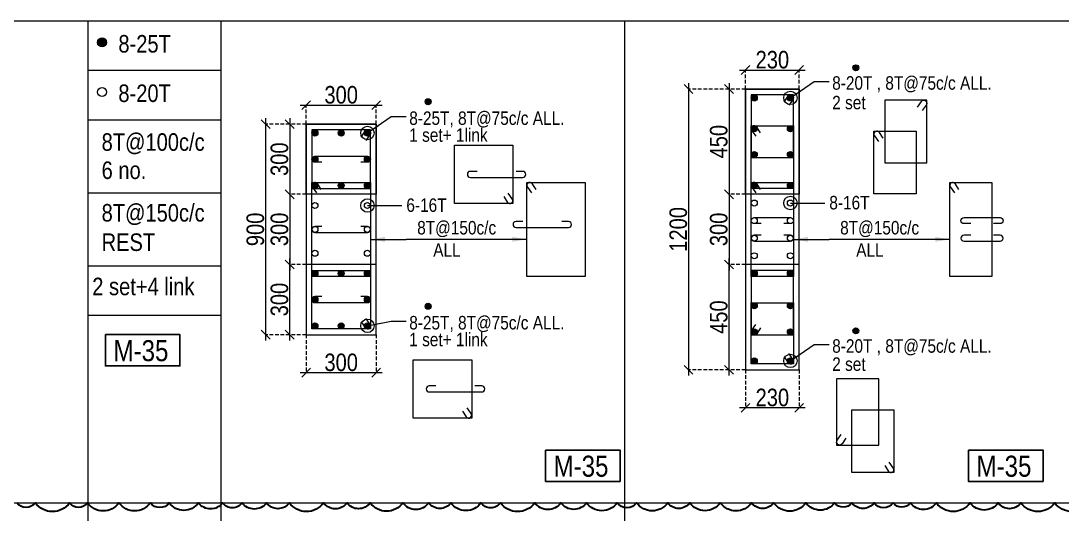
# Model space of a CAD drawing. Header units: millimetres. Extents: x 1112055 to 3390982, y -148532 to 766891.
# Drawn here: x 2102236 to 2120045, y 78195 to 86630 of the extents above; entities that cross this region are included whole.
import ezdxf
from ezdxf.enums import TextEntityAlignment as Align

# ---------------------------------------------------------------- set-up
doc = ezdxf.new("R2010")
doc.units = ezdxf.units.MM
doc.header["$PDMODE"] = 35
doc.header["$PDSIZE"] = -25
doc.linetypes.add('DASHED2', pattern=[0.375, 0.25, -0.125])
for name, color, linetype, lineweight in [('B COL', 1, 'Continuous', 30), ('B COL. SIZE DIM', 220, 'Continuous', 25), ('B COLSCH', 204, 'Continuous', 20), ('B STEEL', 34, 'Continuous', 15), ('B-ST TEXT', 7, 'Continuous', 9)]:
    doc.layers.add(name, color=color, linetype=linetype, lineweight=lineweight)
doc.layers.add('B TEXT', color=7, linetype='Continuous')
doc.styles.add('dim inside', font='romans.shx', dxfattribs={"width": 0.8, "height": 125})
doc.styles.add('SWINC', font='swissc.ttf')
doc.styles.add('TAHOMA', font='tahoma.ttf')
doc.dimstyles.new('dim inside', dxfattribs={"dimtxt": 125, "dimasz": 100, "dimexe": 0, "dimexo": 0, "dimgap": 10, "dimtad": 0, "dimdec": 0, "dimzin": 0, "dimdsep": 46, "dimtxsty": 'dim inside', "dimblk": 'SMALL', "dimcen": 0.09, "dimadec": 0, "dimazin": 0, "dimtfac": 1, "dimtdec": 0, "dimtofl": 0, "dimtmove": 0, "dimatfit": 3, "dimfxl": 1, "dimtolj": 1, "dimtzin": 0, "dimarcsym": 2})
doc.dimstyles.new('PARESH', dxfattribs={"dimscale": 0, "dimtxt": 300, "dimasz": 150, "dimexe": 150, "dimexo": 150, "dimgap": 25, "dimtad": 1, "dimdec": 0, "dimzin": 0, "dimdsep": 46, "dimtxsty": 'TAHOMA', "dimblk": 'ARCHTICK', "dimcen": 100, "dimdle": 150, "dimclrd": 251, "dimclre": 251, "dimclrt": 6, "dimadec": 0, "dimazin": 0, "dimtfac": 1, "dimtdec": 0, "dimtix": 1, "dimtofl": 0, "dimtmove": 0, "dimatfit": 2, "dimfxl": 0.18, "dimtolj": 1, "dimtzin": 0, "dimlwd": 9, "dimlwe": 9, "dimarcsym": 0})

# ---------------------------------------------------------------- blocks, each defined once
blk = doc.blocks.new('_Oblique')
at = {"color": 0, "linetype": 'ByBlock', "lineweight": -2}
blk.add_line((-0.5, -0.5), (0.5, 0.5), dxfattribs=at)
blk = doc.blocks.new('*D3748')
at = {"layer": 'B COL. SIZE DIM', "color": 250, "lineweight": 9, "ltscale": 250, "transparency": 16777216}
blk.add_line((2107015, 85189), (2108415, 85189), dxfattribs=at)
at = {"layer": 'B COL. SIZE DIM', "color": 250, "linetype": 'DASHED2', "lineweight": 9, "ltscale": 250, "transparency": 16777216}
for p, q in [((2107115, 84864), (2107115, 85189)), ((2108315, 84864), (2108315, 85189))]:
    blk.add_line(p, q, dxfattribs=at)
at = {"layer": 'Defpoints', "color": 0, "transparency": 16777216}
for p in [(2108315, 85189), (2107115, 84864), (2108315, 84864)]:
    blk.add_point(p, dxfattribs=at)
at = {"layer": 'B COL. SIZE DIM', "color": 250, "lineweight": 9, "transparency": 16777216, "xscale": 150, "yscale": 150, "zscale": 150, "rotation": 180}
blk.add_blockref('_Oblique', (2107115, 85189), dxfattribs=at)
at = {"layer": 'B COL. SIZE DIM', "color": 250, "lineweight": 9, "transparency": 16777216, "xscale": 150, "yscale": 150, "zscale": 150}
blk.add_blockref('_Oblique', (2108315, 85189), dxfattribs=at)
at = {"layer": 'B COL. SIZE DIM', "color": 6, "transparency": 16777216, "insert": (2107715, 85364), "char_height": 300, "attachment_point": 5, "style": 'SWINC'}
blk.add_mtext('\\A1;300', dxfattribs=at)
blk = doc.blocks.new('*D3749')
at = {"layer": 'B COL. SIZE DIM', "color": 250, "lineweight": 9, "ltscale": 250, "transparency": 16777216}
blk.add_line((2106835, 83764), (2106835, 82364), dxfattribs=at)
at = {"layer": 'B COL. SIZE DIM', "color": 250, "linetype": 'DASHED2', "lineweight": 9, "ltscale": 250, "transparency": 16777216}
for p, q in [((2107115, 83664), (2106835, 83664)), ((2107115, 82464), (2106835, 82464))]:
    blk.add_line(p, q, dxfattribs=at)
at = {"layer": 'Defpoints', "color": 0, "transparency": 16777216}
for p in [(2107115, 83664), (2106835, 82464), (2107115, 82464)]:
    blk.add_point(p, dxfattribs=at)
at = {"layer": 'B COL. SIZE DIM', "color": 250, "lineweight": 9, "transparency": 16777216, "xscale": 150, "yscale": 150, "zscale": 150}
for p, rotation in [((2106835, 83664), 90), ((2106835, 82464), 270)]:
    blk.add_blockref('_Oblique', p, dxfattribs=dict(at, rotation=rotation))
at = {"layer": 'B COL. SIZE DIM', "color": 6, "transparency": 16777216, "insert": (2106660, 83064), "char_height": 300, "attachment_point": 5, "rotation": 90, "style": 'SWINC'}
blk.add_mtext('\\A1;300', dxfattribs=at)
blk = doc.blocks.new('*D3750')
at = {"layer": 'B COL. SIZE DIM', "color": 250, "lineweight": 9, "ltscale": 250, "transparency": 16777216}
blk.add_line((2106835, 84964), (2106835, 83564), dxfattribs=at)
at = {"layer": 'B COL. SIZE DIM', "color": 250, "linetype": 'DASHED2', "lineweight": 9, "ltscale": 250, "transparency": 16777216}
for p, q in [((2107115, 84864), (2106835, 84864)), ((2107115, 83664), (2106835, 83664))]:
    blk.add_line(p, q, dxfattribs=at)
at = {"layer": 'Defpoints', "color": 0, "transparency": 16777216}
for p in [(2107115, 84864), (2106835, 83664), (2107115, 83664)]:
    blk.add_point(p, dxfattribs=at)
at = {"layer": 'B COL. SIZE DIM', "color": 250, "lineweight": 9, "transparency": 16777216, "xscale": 150, "yscale": 150, "zscale": 150}
for p, rotation in [((2106835, 84864), 90), ((2106835, 83664), 270)]:
    blk.add_blockref('_Oblique', p, dxfattribs=dict(at, rotation=rotation))
at = {"layer": 'B COL. SIZE DIM', "color": 6, "transparency": 16777216, "insert": (2106660, 84264), "char_height": 300, "attachment_point": 5, "rotation": 90, "style": 'SWINC'}
blk.add_mtext('\\A1;300', dxfattribs=at)
blk = doc.blocks.new('*D3751')
at = {"layer": 'B COL. SIZE DIM', "color": 250, "lineweight": 9, "ltscale": 250, "transparency": 16777216}
blk.add_line((2106835, 81164), (2106835, 82564), dxfattribs=at)
at = {"layer": 'B COL. SIZE DIM', "color": 250, "linetype": 'DASHED2', "lineweight": 9, "ltscale": 250, "transparency": 16777216}
for p, q in [((2107115, 82464), (2106835, 82464)), ((2107115, 81264), (2106835, 81264))]:
    blk.add_line(p, q, dxfattribs=at)
at = {"layer": 'Defpoints', "color": 0, "transparency": 16777216}
for p in [(2106835, 82464), (2107115, 82464), (2107115, 81264)]:
    blk.add_point(p, dxfattribs=at)
at = {"layer": 'B COL. SIZE DIM', "color": 250, "lineweight": 9, "transparency": 16777216, "xscale": 150, "yscale": 150, "zscale": 150}
for p, rotation in [((2106835, 82464), 90), ((2106835, 81264), 270)]:
    blk.add_blockref('_Oblique', p, dxfattribs=dict(at, rotation=rotation))
at = {"layer": 'B COL. SIZE DIM', "color": 6, "transparency": 16777216, "insert": (2106660, 81864), "char_height": 300, "attachment_point": 5, "rotation": 90, "style": 'SWINC'}
blk.add_mtext('\\A1;300', dxfattribs=at)
blk = doc.blocks.new('*D3752')
at = {"layer": 'B COL. SIZE DIM', "color": 250, "lineweight": 9, "ltscale": 250, "transparency": 16777216}
blk.add_line((2106423, 84964), (2106423, 81164), dxfattribs=at)
at = {"layer": 'B COL. SIZE DIM', "color": 250, "linetype": 'DASHED2', "lineweight": 9, "ltscale": 250, "transparency": 16777216}
for p, q in [((2107115, 84864), (2106423, 84864)), ((2107115, 81264), (2106423, 81264))]:
    blk.add_line(p, q, dxfattribs=at)
at = {"layer": 'Defpoints', "color": 0, "transparency": 16777216}
for p in [(2107115, 84864), (2106423, 81264), (2107115, 81264)]:
    blk.add_point(p, dxfattribs=at)
at = {"layer": 'B COL. SIZE DIM', "color": 250, "lineweight": 9, "transparency": 16777216, "xscale": 150, "yscale": 150, "zscale": 150}
for p, rotation in [((2106423, 84864), 90), ((2106423, 81264), 270)]:
    blk.add_blockref('_Oblique', p, dxfattribs=dict(at, rotation=rotation))
at = {"layer": 'B COL. SIZE DIM', "color": 6, "transparency": 16777216, "insert": (2106248, 83064), "char_height": 300, "attachment_point": 5, "rotation": 90, "style": 'SWINC'}
blk.add_mtext('\\A1;900', dxfattribs=at)
blk = doc.blocks.new('*D3753')
at = {"layer": 'B COL. SIZE DIM', "color": 250, "linetype": 'DASHED2', "lineweight": 9, "ltscale": 250, "transparency": 16777216}
for p, q in [((2107115, 81264), (2107115, 80614)), ((2108315, 81264), (2108315, 80614))]:
    blk.add_line(p, q, dxfattribs=at)
at = {"layer": 'B COL. SIZE DIM', "color": 250, "lineweight": 9, "ltscale": 250, "transparency": 16777216}
blk.add_line((2108415, 80614), (2107015, 80614), dxfattribs=at)
at = {"layer": 'Defpoints', "color": 0, "transparency": 16777216}
for p in [(2107115, 81264), (2108315, 81264), (2107115, 80614)]:
    blk.add_point(p, dxfattribs=at)
at = {"layer": 'B COL. SIZE DIM', "color": 250, "lineweight": 9, "transparency": 16777216, "xscale": 150, "yscale": 150, "zscale": 150, "rotation": 180}
blk.add_blockref('_Oblique', (2107115, 80614), dxfattribs=at)
at = {"layer": 'B COL. SIZE DIM', "color": 250, "lineweight": 9, "transparency": 16777216, "xscale": 150, "yscale": 150, "zscale": 150}
blk.add_blockref('_Oblique', (2108315, 80614), dxfattribs=at)
at = {"layer": 'B COL. SIZE DIM', "color": 6, "transparency": 16777216, "insert": (2107715, 80789), "char_height": 300, "attachment_point": 5, "style": 'SWINC'}
blk.add_mtext('\\A1;300', dxfattribs=at)
blk = doc.blocks.new('_ArchTick')
at = {"color": 0, "linetype": 'ByBlock', "const_width": 0.15}
blk.add_lwpolyline([(-0.5, -0.5), (0.5, 0.5)], dxfattribs=at)
blk = doc.blocks.new('*D3754')
at = {"layer": 'B COL. SIZE DIM', "color": 250, "lineweight": 9, "ltscale": 250, "transparency": 16777216}
blk.add_line((2114529, 85789), (2115649, 85789), dxfattribs=at)
at = {"layer": 'B COL. SIZE DIM', "color": 250, "linetype": 'DASHED2', "lineweight": 9, "ltscale": 250, "transparency": 16777216}
for p, q in [((2114629, 85464), (2114629, 85789)), ((2115549, 85464), (2115549, 85789))]:
    blk.add_line(p, q, dxfattribs=at)
at = {"layer": 'Defpoints', "color": 0, "transparency": 16777216}
for p in [(2115549, 85789), (2114629, 85464), (2115549, 85464)]:
    blk.add_point(p, dxfattribs=at)
at = {"layer": 'B COL. SIZE DIM', "color": 250, "lineweight": 9, "transparency": 16777216, "xscale": 150, "yscale": 150, "zscale": 150, "rotation": 180}
blk.add_blockref('_Oblique', (2114629, 85789), dxfattribs=at)
at = {"layer": 'B COL. SIZE DIM', "color": 250, "lineweight": 9, "transparency": 16777216, "xscale": 150, "yscale": 150, "zscale": 150}
blk.add_blockref('_Oblique', (2115549, 85789), dxfattribs=at)
at = {"layer": 'B COL. SIZE DIM', "color": 6, "transparency": 16777216, "insert": (2115089, 85964), "char_height": 300, "attachment_point": 5, "style": 'SWINC'}
blk.add_mtext('\\A1;230', dxfattribs=at)
blk = doc.blocks.new('*D3755')
at = {"layer": 'B COL. SIZE DIM', "color": 250, "lineweight": 9, "ltscale": 250, "transparency": 16777216}
blk.add_line((2114348, 83764), (2114348, 82364), dxfattribs=at)
at = {"layer": 'B COL. SIZE DIM', "color": 250, "linetype": 'DASHED2', "lineweight": 9, "ltscale": 250, "transparency": 16777216}
for p, q in [((2114629, 83664), (2114348, 83664)), ((2114629, 82464), (2114348, 82464))]:
    blk.add_line(p, q, dxfattribs=at)
at = {"layer": 'Defpoints', "color": 0, "transparency": 16777216}
for p in [(2114629, 83664), (2114348, 82464), (2114629, 82464)]:
    blk.add_point(p, dxfattribs=at)
at = {"layer": 'B COL. SIZE DIM', "color": 250, "lineweight": 9, "transparency": 16777216, "xscale": 150, "yscale": 150, "zscale": 150}
for p, rotation in [((2114348, 83664), 90), ((2114348, 82464), 270)]:
    blk.add_blockref('_Oblique', p, dxfattribs=dict(at, rotation=rotation))
at = {"layer": 'B COL. SIZE DIM', "color": 6, "transparency": 16777216, "insert": (2114173, 83064), "char_height": 300, "attachment_point": 5, "rotation": 90, "style": 'SWINC'}
blk.add_mtext('\\A1;300', dxfattribs=at)
blk = doc.blocks.new('*D3756')
at = {"layer": 'B COL. SIZE DIM', "color": 250, "lineweight": 9, "ltscale": 250, "transparency": 16777216}
blk.add_line((2114348, 85564), (2114348, 83564), dxfattribs=at)
at = {"layer": 'B COL. SIZE DIM', "color": 250, "linetype": 'DASHED2', "lineweight": 9, "ltscale": 250, "transparency": 16777216}
for p, q in [((2114629, 85464), (2114348, 85464)), ((2114629, 83664), (2114348, 83664))]:
    blk.add_line(p, q, dxfattribs=at)
at = {"layer": 'Defpoints', "color": 0, "transparency": 16777216}
for p in [(2114629, 85464), (2114348, 83664), (2114629, 83664)]:
    blk.add_point(p, dxfattribs=at)
at = {"layer": 'B COL. SIZE DIM', "color": 250, "lineweight": 9, "transparency": 16777216, "xscale": 150, "yscale": 150, "zscale": 150}
for p, rotation in [((2114348, 85464), 90), ((2114348, 83664), 270)]:
    blk.add_blockref('_Oblique', p, dxfattribs=dict(at, rotation=rotation))
at = {"layer": 'B COL. SIZE DIM', "color": 6, "transparency": 16777216, "insert": (2114173, 84564), "char_height": 300, "attachment_point": 5, "rotation": 90, "style": 'SWINC'}
blk.add_mtext('\\A1;450', dxfattribs=at)
blk = doc.blocks.new('*D3757')
at = {"layer": 'B COL. SIZE DIM', "color": 250, "lineweight": 9, "ltscale": 250, "transparency": 16777216}
blk.add_line((2114348, 80564), (2114348, 82564), dxfattribs=at)
at = {"layer": 'B COL. SIZE DIM', "color": 250, "linetype": 'DASHED2', "lineweight": 9, "ltscale": 250, "transparency": 16777216}
for p, q in [((2114629, 82464), (2114348, 82464)), ((2114629, 80664), (2114348, 80664))]:
    blk.add_line(p, q, dxfattribs=at)
at = {"layer": 'Defpoints', "color": 0, "transparency": 16777216}
for p in [(2114348, 82464), (2114629, 82464), (2114629, 80664)]:
    blk.add_point(p, dxfattribs=at)
at = {"layer": 'B COL. SIZE DIM', "color": 250, "lineweight": 9, "transparency": 16777216, "xscale": 150, "yscale": 150, "zscale": 150}
for p, rotation in [((2114348, 82464), 90), ((2114348, 80664), 270)]:
    blk.add_blockref('_Oblique', p, dxfattribs=dict(at, rotation=rotation))
at = {"layer": 'B COL. SIZE DIM', "color": 6, "transparency": 16777216, "insert": (2114173, 81564), "char_height": 300, "attachment_point": 5, "rotation": 90, "style": 'SWINC'}
blk.add_mtext('\\A1;450', dxfattribs=at)
blk = doc.blocks.new('*D3758')
at = {"layer": 'B COL. SIZE DIM', "color": 250, "lineweight": 9, "ltscale": 250, "transparency": 16777216}
blk.add_line((2113656, 85564), (2113656, 80564), dxfattribs=at)
at = {"layer": 'B COL. SIZE DIM', "color": 250, "linetype": 'DASHED2', "lineweight": 9, "ltscale": 250, "transparency": 16777216}
for p, q in [((2114629, 85464), (2113656, 85464)), ((2114629, 80664), (2113656, 80664))]:
    blk.add_line(p, q, dxfattribs=at)
at = {"layer": 'Defpoints', "color": 0, "transparency": 16777216}
for p in [(2114629, 85464), (2113656, 80664), (2114629, 80664)]:
    blk.add_point(p, dxfattribs=at)
at = {"layer": 'B COL. SIZE DIM', "color": 250, "lineweight": 9, "transparency": 16777216, "xscale": 150, "yscale": 150, "zscale": 150}
for p, rotation in [((2113656, 85464), 90), ((2113656, 80664), 270)]:
    blk.add_blockref('_Oblique', p, dxfattribs=dict(at, rotation=rotation))
at = {"layer": 'B COL. SIZE DIM', "color": 6, "transparency": 16777216, "insert": (2113481, 83064), "char_height": 300, "attachment_point": 5, "rotation": 90, "style": 'SWINC'}
blk.add_mtext('\\A1;1200', dxfattribs=at)
blk = doc.blocks.new('*D3759')
at = {"layer": 'B COL. SIZE DIM', "color": 250, "linetype": 'DASHED2', "lineweight": 9, "ltscale": 250, "transparency": 16777216}
for p, q in [((2114629, 80664), (2114629, 80014)), ((2115549, 80664), (2115549, 80014))]:
    blk.add_line(p, q, dxfattribs=at)
at = {"layer": 'B COL. SIZE DIM', "color": 250, "lineweight": 9, "ltscale": 250, "transparency": 16777216}
blk.add_line((2115649, 80014), (2114529, 80014), dxfattribs=at)
at = {"layer": 'Defpoints', "color": 0, "transparency": 16777216}
for p in [(2114629, 80664), (2115549, 80664), (2114629, 80014)]:
    blk.add_point(p, dxfattribs=at)
at = {"layer": 'B COL. SIZE DIM', "color": 250, "lineweight": 9, "transparency": 16777216, "xscale": 150, "yscale": 150, "zscale": 150, "rotation": 180}
blk.add_blockref('_Oblique', (2114629, 80014), dxfattribs=at)
at = {"layer": 'B COL. SIZE DIM', "color": 250, "lineweight": 9, "transparency": 16777216, "xscale": 150, "yscale": 150, "zscale": 150}
blk.add_blockref('_Oblique', (2115549, 80014), dxfattribs=at)
at = {"layer": 'B COL. SIZE DIM', "color": 6, "transparency": 16777216, "insert": (2115089, 80189), "char_height": 300, "attachment_point": 5, "style": 'SWINC'}
blk.add_mtext('\\A1;230', dxfattribs=at)

msp = doc.modelspace()

# ---------------------------------------------------------------- hatches: boundary and pattern name
at = {"layer": 'B STEEL', "lineweight": 9, "ltscale": 0.5}
h = msp.add_hatch(color=34, dxfattribs=at)
edge = h.paths.add_edge_path()
edge.add_arc((2103626.3, 86262), 76.8, 0, 360)
at = {"layer": 'B STEEL', "lineweight": 13}
h = msp.add_hatch(color=256, dxfattribs=at)
h.dxf.hatch_style = 1
edge = h.paths.add_edge_path()
edge.add_ellipse((2116517.3, 85827.3), major_axis=(51.4, 0), ratio=1, start_angle=0, end_angle=360)
h = msp.add_hatch(color=256, dxfattribs=at)
h.dxf.hatch_style = 1
edge = h.paths.add_edge_path()
edge.add_ellipse((2114780.4, 85312.4), major_axis=(51.4, 0), ratio=1, start_angle=0, end_angle=360)
h = msp.add_hatch(color=256, dxfattribs=at)
h.dxf.hatch_style = 1
edge = h.paths.add_edge_path()
edge.add_ellipse((2115397.6, 85312.4), major_axis=(51.4, 0), ratio=1, start_angle=0, end_angle=360)
h = msp.add_hatch(color=256, dxfattribs=at)
h.dxf.hatch_style = 1
edge = h.paths.add_edge_path()
edge.add_ellipse((2109202.3, 85246.8), major_axis=(51.4, 0), ratio=1, start_angle=0, end_angle=360)
h = msp.add_hatch(color=256, dxfattribs=at)
h.dxf.hatch_style = 1
edge = h.paths.add_edge_path()
edge.add_ellipse((2114780.4, 84783.1), major_axis=(51.4, 0), ratio=1, start_angle=0, end_angle=360)
h = msp.add_hatch(color=256, dxfattribs=at)
h.dxf.hatch_style = 1
edge = h.paths.add_edge_path()
edge.add_ellipse((2115397.6, 84783.1), major_axis=(51.4, 0), ratio=1, start_angle=0, end_angle=360)
h = msp.add_hatch(color=256, dxfattribs=at)
h.dxf.hatch_style = 1
edge = h.paths.add_edge_path()
edge.add_ellipse((2107266.9, 84712.4), major_axis=(51.4, 0), ratio=1, start_angle=0, end_angle=360)
at = {"layer": 'B STEEL'}
h = msp.add_hatch(color=256, dxfattribs=at)
h.dxf.hatch_style = 1
edge = h.paths.add_edge_path()
edge.add_ellipse((2107715.4, 84712.4), major_axis=(51.4, 0), ratio=1, start_angle=0, end_angle=360)
at = {"layer": 'B STEEL', "lineweight": 13}
h = msp.add_hatch(color=256, dxfattribs=at)
h.dxf.hatch_style = 1
edge = h.paths.add_edge_path()
edge.add_ellipse((2108164, 84712.4), major_axis=(51.4, 0), ratio=1, start_angle=0, end_angle=360)
h = msp.add_hatch(color=256, dxfattribs=at)
h.dxf.hatch_style = 1
edge = h.paths.add_edge_path()
edge.add_ellipse((2108164, 84712.4), major_axis=(51.4, 0), ratio=1, start_angle=0, end_angle=360)
h = msp.add_hatch(color=256, dxfattribs=at)
h.dxf.hatch_style = 1
edge = h.paths.add_edge_path()
edge.add_ellipse((2108164, 84712.4), major_axis=(51.4, 0), ratio=1, start_angle=0, end_angle=360)
h = msp.add_hatch(color=256, dxfattribs=at)
h.dxf.hatch_style = 1
edge = h.paths.add_edge_path()
edge.add_ellipse((2108164, 84712.4), major_axis=(51.4, 0), ratio=1, start_angle=0, end_angle=360)
h = msp.add_hatch(color=256, dxfattribs=at)
h.dxf.hatch_style = 1
edge = h.paths.add_edge_path()
edge.add_ellipse((2108164, 84712.4), major_axis=(51.4, 0), ratio=1, start_angle=0, end_angle=360)
h = msp.add_hatch(color=256, dxfattribs=at)
h.dxf.hatch_style = 1
edge = h.paths.add_edge_path()
edge.add_arc((2107266.9, 84263.8), 51.4, 0, 360, ccw=False)
at = {"layer": 'B STEEL'}
h = msp.add_hatch(color=256, dxfattribs=at)
h.dxf.hatch_style = 1
edge = h.paths.add_edge_path()
edge.add_ellipse((2108164, 84263.8), major_axis=(51.4, 0), ratio=1, start_angle=0, end_angle=360)
at = {"layer": 'B STEEL', "lineweight": 13}
h = msp.add_hatch(color=256, dxfattribs=at)
h.dxf.hatch_style = 1
edge = h.paths.add_edge_path()
edge.add_ellipse((2114780.4, 84344.2), major_axis=(51.4, 0), ratio=1, start_angle=0, end_angle=360)
h = msp.add_hatch(color=256, dxfattribs=at)
h.dxf.hatch_style = 1
edge = h.paths.add_edge_path()
edge.add_ellipse((2115397.6, 84344.2), major_axis=(51.4, 0), ratio=1, start_angle=0, end_angle=360)
h = msp.add_hatch(color=256, dxfattribs=at)
h.dxf.hatch_style = 1
edge = h.paths.add_edge_path()
edge.add_ellipse((2107266.9, 83815.2), major_axis=(51.4, 0), ratio=1, start_angle=0, end_angle=360)
h = msp.add_hatch(color=256, dxfattribs=at)
h.dxf.hatch_style = 1
edge = h.paths.add_edge_path()
edge.add_arc((2107715.4, 83815.2), 51.4, 0, 360, ccw=False)
h = msp.add_hatch(color=256, dxfattribs=at)
h.dxf.hatch_style = 1
edge = h.paths.add_edge_path()
edge.add_ellipse((2108164, 83815.2), major_axis=(51.4, 0), ratio=1, start_angle=0, end_angle=360)
h = msp.add_hatch(color=256, dxfattribs=at)
h.dxf.hatch_style = 1
edge = h.paths.add_edge_path()
edge.add_ellipse((2114780.4, 83815.2), major_axis=(51.4, 0), ratio=1, start_angle=0, end_angle=360)
h = msp.add_hatch(color=256, dxfattribs=at)
h.dxf.hatch_style = 1
edge = h.paths.add_edge_path()
edge.add_ellipse((2115397.6, 83815.2), major_axis=(51.4, 0), ratio=1, start_angle=0, end_angle=360)
h = msp.add_hatch(color=256, dxfattribs=at)
h.dxf.hatch_style = 1
edge = h.paths.add_edge_path()
edge.add_ellipse((2107266.9, 82312.4), major_axis=(51.4, 0), ratio=1, start_angle=0, end_angle=360)
h = msp.add_hatch(color=256, dxfattribs=at)
h.dxf.hatch_style = 1
edge = h.paths.add_edge_path()
edge.add_arc((2107715.4, 82312.4), 51.4, 0, 360)
h = msp.add_hatch(color=256, dxfattribs=at)
h.dxf.hatch_style = 1
edge = h.paths.add_edge_path()
edge.add_ellipse((2108164, 82312.4), major_axis=(51.4, 0), ratio=1, start_angle=0, end_angle=360)
h = msp.add_hatch(color=256, dxfattribs=at)
h.dxf.hatch_style = 1
edge = h.paths.add_edge_path()
edge.add_ellipse((2114780.4, 82312.4), major_axis=(51.4, 0), ratio=1, start_angle=0, end_angle=360)
h = msp.add_hatch(color=256, dxfattribs=at)
h.dxf.hatch_style = 1
edge = h.paths.add_edge_path()
edge.add_ellipse((2115397.6, 82312.4), major_axis=(51.4, 0), ratio=1, start_angle=0, end_angle=360)
h = msp.add_hatch(color=256, dxfattribs=at)
h.dxf.hatch_style = 1
edge = h.paths.add_edge_path()
edge.add_arc((2107266.9, 81863.8), 51.4, 0, 360)
at = {"layer": 'B STEEL'}
h = msp.add_hatch(color=256, dxfattribs=at)
h.dxf.hatch_style = 1
edge = h.paths.add_edge_path()
edge.add_ellipse((2108164, 81863.8), major_axis=(51.4, 0), ratio=1, start_angle=0, end_angle=360)
at = {"layer": 'B STEEL', "lineweight": 13}
h = msp.add_hatch(color=256, dxfattribs=at)
h.dxf.hatch_style = 1
edge = h.paths.add_edge_path()
edge.add_ellipse((2109202.3, 81749.6), major_axis=(51.4, 0), ratio=1, start_angle=0, end_angle=360)
h = msp.add_hatch(color=256, dxfattribs=at)
h.dxf.hatch_style = 1
edge = h.paths.add_edge_path()
edge.add_ellipse((2114780.4, 81756.5), major_axis=(51.4, 0), ratio=1, start_angle=0, end_angle=360)
h = msp.add_hatch(color=256, dxfattribs=at)
h.dxf.hatch_style = 1
edge = h.paths.add_edge_path()
edge.add_ellipse((2115397.6, 81756.5), major_axis=(51.4, 0), ratio=1, start_angle=0, end_angle=360)
h = msp.add_hatch(color=256, dxfattribs=at)
h.dxf.hatch_style = 1
edge = h.paths.add_edge_path()
edge.add_ellipse((2107266.9, 81415.2), major_axis=(51.4, 0), ratio=1, start_angle=0, end_angle=360)
at = {"layer": 'B STEEL'}
h = msp.add_hatch(color=256, dxfattribs=at)
h.dxf.hatch_style = 1
edge = h.paths.add_edge_path()
edge.add_ellipse((2107715.4, 81415.2), major_axis=(51.4, 0), ratio=1, start_angle=0, end_angle=360)
at = {"layer": 'B STEEL', "lineweight": 13}
h = msp.add_hatch(color=256, dxfattribs=at)
h.dxf.hatch_style = 1
edge = h.paths.add_edge_path()
edge.add_ellipse((2108164, 81415.2), major_axis=(51.4, 0), ratio=1, start_angle=0, end_angle=360)
h = msp.add_hatch(color=256, dxfattribs=at)
h.dxf.hatch_style = 1
edge = h.paths.add_edge_path()
edge.add_ellipse((2108164, 81415.2), major_axis=(51.4, 0), ratio=1, start_angle=0, end_angle=360)
h = msp.add_hatch(color=256, dxfattribs=at)
h.dxf.hatch_style = 1
edge = h.paths.add_edge_path()
edge.add_ellipse((2108164, 81415.2), major_axis=(51.4, 0), ratio=1, start_angle=0, end_angle=360)
h = msp.add_hatch(color=256, dxfattribs=at)
h.dxf.hatch_style = 1
edge = h.paths.add_edge_path()
edge.add_ellipse((2108164, 81415.2), major_axis=(51.4, 0), ratio=1, start_angle=0, end_angle=360)
h = msp.add_hatch(color=256, dxfattribs=at)
h.dxf.hatch_style = 1
edge = h.paths.add_edge_path()
edge.add_ellipse((2108164, 81415.2), major_axis=(51.4, 0), ratio=1, start_angle=0, end_angle=360)
h = msp.add_hatch(color=256, dxfattribs=at)
h.dxf.hatch_style = 1
edge = h.paths.add_edge_path()
edge.add_ellipse((2114780.4, 81312.3), major_axis=(51.4, 0), ratio=1, start_angle=0, end_angle=360)
h = msp.add_hatch(color=256, dxfattribs=at)
h.dxf.hatch_style = 1
edge = h.paths.add_edge_path()
edge.add_ellipse((2115397.6, 81312.3), major_axis=(51.4, 0), ratio=1, start_angle=0, end_angle=360)
h = msp.add_hatch(color=256, dxfattribs=at)
h.dxf.hatch_style = 1
edge = h.paths.add_edge_path()
edge.add_ellipse((2116517.3, 81330.1), major_axis=(51.4, 0), ratio=1, start_angle=0, end_angle=360)
h = msp.add_hatch(color=256, dxfattribs=at)
h.dxf.hatch_style = 1
edge = h.paths.add_edge_path()
edge.add_ellipse((2114780.4, 80815.2), major_axis=(51.4, 0), ratio=1, start_angle=0, end_angle=360)
h = msp.add_hatch(color=256, dxfattribs=at)
h.dxf.hatch_style = 1
edge = h.paths.add_edge_path()
edge.add_ellipse((2115397.6, 80815.2), major_axis=(51.4, 0), ratio=1, start_angle=0, end_angle=360)

# ---------------------------------------------------------------- linework, layer by layer
at = {"color": 2, "lineweight": 30}
msp.add_lwpolyline([(2120500.5, 78390.4, -0.5205671), (2119918.2, 78390.4, -0.5205671), (2119340.5, 78390.4, -0.5205671), (2118950.1, 78390.4, -0.5205671), (2118471.7, 78390.4, -0.5205671), (2117894.3, 78390.4, -0.5205671), (2117450.5, 78390.4, -0.5205671), (2117152.8, 78390.4, -0.5205671), (2116827.7, 78390.4, -0.5205671), (2116450, 78390.4, -0.5205671), (2116152.7, 78390.4, -0.5205671), (2115663.9, 78390.4, -0.5205671), (2115110.4, 78390.4, -0.5205671), (2114735, 78390.4, -0.5205671), (2114198.9, 78390.4, -0.5205671), (2113676.2, 78390.4, -0.5205671), (2113300.5, 78390.4, -0.5205671), (2112766.8, 78390.4, -0.5205671), (2112435.5, 78390.4, -0.5205671), (2111911.8, 78390.4, -0.5205671), (2111474.4, 78390.4, -0.5205671), (2111025.6, 78390.4, -0.5205671), (2110439.1, 78390.4, -0.5205671), (2110105.8, 78390.4, -0.5205671), (2109592, 78390.4, -0.5205671), (2109212.8, 78390.4, -0.5205671), (2108770.4, 78390.4, -0.5205671), (2108210.5, 78390.4, -0.5205671), (2107815.5, 78390.4, -0.5205671), (2107413.4, 78390.4, -0.5205671), (2106828.7, 78390.4, -0.5205671), (2106438.1, 78390.4, -0.5205671), (2106020.3, 78390.4, -0.5205671), (2105685.8, 78390.4, -0.5205671), (2105275.2, 78390.4, -0.5205671), (2104773.9, 78390.4, -0.5205671), (2104451.3, 78390.4, -0.5205671), (2103914.2, 78390.4, -0.5205671), (2103376.4, 78390.4, -0.5205671), (2103071.3, 78390.4, -0.5205671), (2102484.6, 78390.4, -0.5205671), (2102166.2, 78390.4, -0.5205671)], format="xyb", dxfattribs=at)
at = {"layer": 'B COL', "lineweight": 13}
for points in [[(2114629, 80663.8), (2115549, 80663.8), (2115549, 85463.8), (2114629, 85463.8)], [(2114629, 85463.8), (2115549, 85463.8), (2115549, 83663.8), (2114629, 83663.8)], [(2107115.4, 81263.8), (2108315.4, 81263.8), (2108315.4, 84863.8), (2107115.4, 84863.8)], [(2107115.4, 84863.8), (2108315.4, 84863.8), (2108315.4, 83663.8), (2107115.4, 83663.8)], [(2107115.4, 84863.8), (2108315.4, 84863.8), (2108315.4, 83663.8), (2107115.4, 83663.8)], [(2107115.4, 81263.8), (2108315.4, 81263.8), (2108315.4, 82463.8), (2107115.4, 82463.8)], [(2114629, 80663.8), (2115549, 80663.8), (2115549, 82463.8), (2114629, 82463.8)]]:
    msp.add_lwpolyline(points, close=True, dxfattribs=at)
at = {"layer": 'B COLSCH', "color": 250, "lineweight": 0}
for p, q in [((2079293.2, 86630.3), (2221391.2, 86630.3)), ((2103380.1, 86630.3), (2103380.1, 28951.4)), ((2105654.4, 86630.3), (2105654.4, 21698.7)), ((2112561.4, 86630.3), (2112561.4, 21698.7)), ((2103380.1, 85785.3), (2105654.4, 85785.3)), ((2103380.1, 84940.3), (2105654.4, 84940.3)), ((2103380.1, 83690.5), (2105654.4, 83690.5)), ((2103380.1, 82440.7), (2105654.4, 82440.7)), ((2103380.1, 81595.7), (2105654.4, 81595.7)), ((2079293.2, 78390.4), (2221391.2, 78390.4))]:
    msp.add_line(p, q, dxfattribs=at)
at = {"layer": 'B STEEL', "lineweight": 13}
for points in [[(2114729, 84292.7), (2115449, 84292.7), (2115449, 85363.8), (2114729, 85363.8)], [(2117010.3, 84202), (2117730.3, 84202), (2117730.3, 85273.1), (2117010.3, 85273.1)], [(2114729, 84834.5), (2115449, 84834.5), (2115449, 83763.8), (2114729, 83763.8)], [(2107215.4, 83763.8), (2108215.4, 83763.8), (2108215.4, 84763.8), (2107215.4, 84763.8)], [(2116826.9, 84743.8), (2117546.9, 84743.8), (2117546.9, 83673.1), (2116826.9, 83673.1)], [(2109651.1, 84504.7), (2110651.1, 84504.7), (2110651.1, 83504.7), (2109651.1, 83504.7)], [(2107215.4, 82363.8), (2108215.4, 82363.8), (2108215.4, 81363.8), (2107215.4, 81363.8)], [(2114729, 81260.9), (2115449, 81260.9), (2115449, 82363.8), (2114729, 82363.8)], [(2114729, 81807.9), (2115449, 81807.9), (2115449, 80763.8), (2114729, 80763.8)], [(2108947.5, 80836.2), (2109947.5, 80836.2), (2109947.5, 79836.2), (2108947.5, 79836.2)], [(2116188.1, 79377), (2116908.1, 79377), (2116908.1, 80506.9), (2116188.1, 80506.9)], [(2116447.9, 79978), (2117167.9, 79978), (2117167.9, 78906.9), (2116447.9, 78906.9)]]:
    msp.add_lwpolyline(points, close=True, dxfattribs=at)
for points in [[(2115292, 85243.6), (2115356.7, 85343.6, -1), (2115438.4, 85281.2), (2115369.4, 85186.3)], [(2115292, 85243.6), (2115356.7, 85343.6, -1), (2115438.4, 85281.2), (2115369.4, 85186.3)], [(2117573.3, 85152.9), (2117638.1, 85252.9, -1), (2117719.8, 85190.5), (2117650.8, 85095.6)], [(2114886, 84714.3), (2114821.3, 84814.3, 1), (2114739.6, 84751.8), (2114808.6, 84657)], [(2108058.4, 84643.6), (2108123.2, 84743.6, -1), (2108204.9, 84681.2), (2108135.9, 84586.3)], [(2116983.9, 84623.6), (2116919.1, 84723.6, 1), (2116837.4, 84661.1), (2116906.5, 84566.2)], [(2107381.4, 84212.4), (2107266.9, 84212.4, -1), (2107266.9, 84315.2), (2108164, 84315.2, -1), (2108164, 84212.4), (2108049.5, 84212.4)], [(2110038.9, 84056.1), (2109924.3, 84056.1, 1), (2109924.3, 83953.3), (2110821.5, 83953.3, 1), (2110821.5, 84056.1), (2110706.9, 84056.1)], [(2110494.1, 83624.9), (2110558.8, 83524.9, 1), (2110640.5, 83587.3), (2110571.5, 83682.2)], [(2107381.4, 81915.2), (2107266.9, 81915.2, 1), (2107266.9, 81812.4), (2108164, 81812.4, 1), (2108164, 81915.2), (2108049.5, 81915.2)], [(2108058.4, 81484), (2108123.2, 81384, 1), (2108204.9, 81446.5), (2108135.9, 81541.3)], [(2114886, 81381), (2114821.3, 81281.1, -1), (2114739.6, 81343.5), (2114808.6, 81438.4)], [(2115292, 80884), (2115356.7, 80784, 1), (2115438.4, 80846.5), (2115369.4, 80941.3)], [(2115292, 80884), (2115356.7, 80784, 1), (2115438.4, 80846.5), (2115369.4, 80941.3)], [(2109335.3, 80387.6), (2109220.8, 80387.6, 1), (2109220.8, 80284.8), (2110117.9, 80284.8, 1), (2110117.9, 80387.6), (2110003.4, 80387.6)], [(2109790.5, 79956.4), (2109855.3, 79856.4, 1), (2109937, 79918.8), (2109868, 80013.7)], [(2116345.1, 79497.1), (2116280.4, 79397.1, -1), (2116198.6, 79459.6), (2116267.7, 79554.5)], [(2117010.9, 79027.1), (2117075.6, 78927.1, 1), (2117157.4, 78989.5), (2117088.3, 79084.4)]]:
    msp.add_lwpolyline(points, format="xyb", dxfattribs=at)
at = {"layer": 'B STEEL', "color": 3, "lineweight": 13}
for points in [[(2108215.4, 82261), (2107215.4, 82261), (2107215.4, 83866.7), (2108215.4, 83866.7)], [(2111890.2, 82261), (2110890.2, 82261), (2110890.2, 83866.7), (2111890.2, 83866.7)], [(2115449, 82261), (2114729, 82261), (2114729, 83866.7), (2115449, 83866.7)], [(2118843.7, 82261), (2118123.7, 82261), (2118123.7, 83866.7), (2118843.7, 83866.7)]]:
    msp.add_lwpolyline(points, close=True, dxfattribs=at)
for points in [[(2107372.5, 83746.5), (2107307.7, 83846.5, 1), (2107226, 83784), (2107295, 83689.1)], [(2111047.2, 83746.5), (2110982.4, 83846.5, 1), (2110900.7, 83784), (2110969.8, 83689.1)], [(2114886, 83746.5), (2114821.3, 83846.5, 1), (2114739.6, 83784), (2114808.6, 83689.1)], [(2118280.7, 83746.5), (2118216, 83846.5, 1), (2118134.3, 83784), (2118203.3, 83689.1)], [(2110820.9, 83199.6), (2110706.3, 83199.6, 1), (2110706.3, 83096.8), (2111603.5, 83096.8, 1), (2111603.5, 83199.6), (2111488.9, 83199.6)], [(2114895, 83162.7), (2114780.4, 83162.7, -1), (2114780.4, 83265.5), (2115397.6, 83265.5, -1), (2115397.6, 83162.7), (2115283, 83162.7)], [(2118481.2, 83162.7), (2118366.6, 83162.7, -1), (2118366.6, 83265.5), (2118983.8, 83265.5, -1), (2118983.8, 83162.7), (2118869.3, 83162.7)], [(2107381.4, 83114.6), (2107266.9, 83114.6, 1), (2107266.9, 83011.8), (2108164, 83011.8, 1), (2108164, 83114.6), (2108049.5, 83114.6)], [(2114895, 82965), (2114780.4, 82965, 1), (2114780.4, 82862.1), (2115397.6, 82862.1, 1), (2115397.6, 82965), (2115283, 82965)], [(2118481.2, 82965), (2118366.6, 82965, 1), (2118366.6, 82862.1), (2118983.8, 82862.1, 1), (2118983.8, 82965), (2118869.3, 82965)]]:
    msp.add_lwpolyline(points, format="xyb", dxfattribs=at)
at = {"layer": 'B STEEL', "color": 34, "lineweight": 9, "ltscale": 0.5}
for centre in [(2103626.3, 86262), (2103626.3, 85411.7)]:
    msp.add_circle(centre, 76.8, dxfattribs=at)
at = {"layer": 'B STEEL', "lineweight": 13}
for centre in [(2116517.3, 85827.3), (2114780.4, 85312.4), (2115397.6, 85312.4), (2109202.3, 85246.8), (2114780.4, 84783.1), (2115397.6, 84783.1), (2107266.9, 84712.4), (2107715.4, 84712.4), (2108164, 84712.4), (2107266.9, 84263.8), (2108164, 84263.8), (2114780.4, 84344.2), (2115397.6, 84344.2), (2107266.9, 83815.2), (2107715.4, 83815.2), (2108164, 83815.2), (2114780.4, 83815.2), (2115397.6, 83815.2), (2114780.4, 83514.7), (2115397.6, 83514.7), (2107266.9, 83472.4), (2108164, 83472.4), (2114780.4, 83214.1), (2115397.6, 83214.1), (2107266.9, 83063.2), (2108164, 83063.2), (2114780.4, 82913.5), (2115397.6, 82913.5), (2107266.9, 82655.2), (2108164, 82655.2), (2114780.4, 82613), (2115397.6, 82613), (2107266.9, 82312.4), (2107715.4, 82312.4), (2108164, 82312.4), (2114780.4, 82312.4), (2115397.6, 82312.4), (2107266.9, 81863.8), (2108164, 81863.8), (2109202.3, 81749.6), (2114780.4, 81756.5), (2115397.6, 81756.5), (2107266.9, 81415.2), (2107715.4, 81415.2), (2108164, 81415.2), (2114780.4, 81312.3), (2115397.6, 81312.3), (2116517.3, 81330.1), (2114780.4, 80815.2), (2115397.6, 80815.2)]:
    msp.add_circle(centre, 51.4, dxfattribs=at)
at = {"layer": 'B TEXT', "color": 1}
for points in [[(2103683.7, 81266.7), (2104958.3, 81266.7), (2104958.3, 80728.7), (2103683.7, 80728.7)], [(2111209.4, 79292), (2112484, 79292), (2112484, 78754.1), (2111209.4, 78754.1)], [(2118443, 79292), (2119717.6, 79292), (2119717.6, 78754.1), (2118443, 78754.1)]]:
    msp.add_lwpolyline(points, close=True, dxfattribs=at)

# ---------------------------------------------------------------- texts
at = {"layer": 'B TEXT', "style": 'SWINC'}
for s, p in [('8-25T', (2103904.9, 86087.4)), ('8-20T', (2103904.9, 85242.4)), ('8T@100c/c', (2103617.9, 84407.6)), ('6 no.', (2103617.9, 83925.8)), ('8T@150c/c', (2103617.9, 83197.7)), ('REST', (2103617.9, 82695.3)), ('2 set+4 link', (2103458.3, 81938.2))]:
    msp.add_text(s, height=300, dxfattribs=at).set_placement(p)
at = {"layer": 'B TEXT', "lineweight": 15, "style": 'SWINC'}
for s, p in [('8-20T , 8T@75c/c ALL.', (2116112.6, 85383.7)), ('2 set', (2116112.6, 85048.9)), ('8-25T, 8T@75c/c ALL.', (2108879.1, 84781.8)), ('1 set+ 1link', (2108879.1, 84493.7)), ('6-16T', (2108829.5, 83295.1)), ('8-16T', (2116063, 83337.4)), ('8T@150c/c', (2109015, 82908.6)), ('8T@150c/c', (2116248.5, 82908.6)), ('ALL', (2109289.5, 82527.9)), ('ALL', (2116523.1, 82527.9)), ('8-25T, 8T@75c/c ALL.', (2108879.1, 81284.6)), ('1 set+ 1link', (2108879.1, 80996.5)), ('8-20T , 8T@75c/c ALL.', (2116112.6, 80886.5)), ('2 set', (2116112.6, 80576.3))]:
    msp.add_text(s, height=230, dxfattribs=at).set_placement(p, align=Align.BOTTOM_LEFT)
at = {"layer": 'B TEXT', "color": 1, "style": 'SWINC'}
for p in [(2103821.1, 80702.2), (2111346.8, 78727.5), (2118580.3, 78727.5)]:
    msp.add_text('M-35', height=360, dxfattribs=at).set_placement(p, align=Align.BOTTOM_LEFT)

# ---------------------------------------------------------------- dimensions: what is measured, and where the dimension line sits
at = {"layer": 'B COL. SIZE DIM', "color": 250, "ltscale": 250}
for base, p1, p2, picture, middle in [((2115549, 85788.7), (2114629, 85463.8), (2115549, 85463.8), '*D3754', (2115089, 85963.7)), ((2108315.4, 85188.7), (2107115.4, 84863.8), (2108315.4, 84863.8), '*D3748', (2107715.4, 85363.7)), ((2107115.4, 80614.3), (2108315.4, 81263.8), (2107115.4, 81263.8), '*D3753', (2107715.4, 80789.3)), ((2114629, 80014.3), (2115549, 80663.8), (2114629, 80663.8), '*D3759', (2115089, 80189.3))]:
    dim = msp.add_linear_dim(base=base, p1=p1, p2=p2, dimstyle='dim inside', override={"dimtxt": 300, "dimasz": 150, "dimgap": 25, "dimtad": 3, "dimlfac": 0.25, "dimtxsty": 'SWINC', "dimblk1": 'Oblique', "dimblk2": 'Oblique', "dimsah": 1, "dimdle": 100, "dimclrd": 250, "dimclre": 250, "dimclrt": 6, "dimfxl": 1000, "dimlwd": 9, "dimlwe": 9}, dxfattribs=at)
    dim.commit()
    dim.dimension.update_dxf_attribs({"geometry": picture, "text_midpoint": middle})
for base, p1, p2, angle, picture, middle in [((2113656.3, 80663.8), (2114629, 85463.8), (2114629, 80663.8), 90, '*D3758', (2113481.3, 83063.8)), ((2114348.5, 83663.8), (2114629, 85463.8), (2114629, 83663.8), 90, '*D3756', (2114173.5, 84563.8)), ((2106422.7, 81263.8), (2107115.4, 84863.8), (2107115.4, 81263.8), 90, '*D3752', (2106247.7, 83063.8)), ((2106834.9, 83663.8), (2107115.4, 84863.8), (2107115.4, 83663.8), 90, '*D3750', (2106659.9, 84263.8)), ((2106834.9, 82463.8), (2107115.4, 83663.8), (2107115.4, 82463.8), 90, '*D3749', (2106659.9, 83063.8)), ((2114348.5, 82463.8), (2114629, 83663.8), (2114629, 82463.8), 90, '*D3755', (2114173.5, 83063.8)), ((2106834.9, 82463.8), (2107115.4, 81263.8), (2107115.4, 82463.8), 270, '*D3751', (2106659.9, 81863.8)), ((2114348.5, 82463.8), (2114629, 80663.8), (2114629, 82463.8), 270, '*D3757', (2114173.5, 81563.8))]:
    dim = msp.add_linear_dim(base=base, p1=p1, p2=p2, angle=angle, dimstyle='dim inside', override={"dimtxt": 300, "dimasz": 150, "dimgap": 25, "dimtad": 3, "dimlfac": 0.25, "dimtxsty": 'SWINC', "dimblk1": 'Oblique', "dimblk2": 'Oblique', "dimsah": 1, "dimdle": 100, "dimclrd": 250, "dimclre": 250, "dimclrt": 6, "dimfxl": 1000, "dimlwd": 9, "dimlwe": 9}, dxfattribs=at)
    dim.commit()
    dim.dimension.update_dxf_attribs({"geometry": picture, "text_midpoint": middle})

# ---------------------------------------------------------------- leaders
at = {"layer": 'B-ST TEXT', "lineweight": 15}
for points, override in [([(2115397.6, 85312.4), (2115804.7, 85592), (2116059.2, 85592)], {"dimscale": 1, "dimasz": 230, "dimtad": 0, "dimclrd": 0, "dimldrblk": 'Origin', "dimtfill": 2}), ([(2108164, 84712.4), (2108571.2, 84992), (2108825.6, 84992)], {"dimscale": 1, "dimasz": 230, "dimtad": 0, "dimclrd": 0, "dimldrblk": 'Origin', "dimtfill": 2}), ([(2108164, 83472.4), (2108752.4, 83472.4)], {"dimscale": 1, "dimasz": 230, "dimtad": 0, "dimclrd": 0, "dimldrblk": 'Origin', "dimtfill": 2}), ([(2115397.6, 83514.7), (2115986, 83514.7)], {"dimscale": 1, "dimasz": 230, "dimtad": 0, "dimclrd": 0, "dimldrblk": 'Origin', "dimtfill": 2}), ([(2108215.4, 82893.7), (2108824.7, 82893.7)], {"dimscale": 1, "dimasz": 250, "dimtad": 0, "dimclrd": 0, "dimtfill": 2}), ([(2110890.2, 82893.7), (2108824.7, 82893.7)], {"dimscale": 1, "dimasz": 250, "dimtad": 0, "dimclrd": 0, "dimtfill": 2}), ([(2115449, 82893.7), (2116058.2, 82893.7)], {"dimscale": 1, "dimasz": 250, "dimtad": 0, "dimclrd": 0, "dimtfill": 2}), ([(2118123.7, 82893.7), (2116058.2, 82893.7)], {"dimscale": 1, "dimasz": 250, "dimtad": 0, "dimclrd": 0, "dimtfill": 2}), ([(2108164, 81415.2), (2108571.2, 81494.8), (2108825.6, 81494.8)], {"dimscale": 1, "dimasz": 230, "dimtad": 0, "dimclrd": 0, "dimldrblk": 'Origin', "dimtfill": 2}), ([(2115397.6, 80815.2), (2115804.7, 81094.8), (2116059.2, 81094.8)], {"dimscale": 1, "dimasz": 230, "dimtad": 0, "dimclrd": 0, "dimldrblk": 'Origin', "dimtfill": 2})]:
    msp.add_leader(points, dimstyle='PARESH', override=override, dxfattribs=at)

doc.saveas('drawing.dxf')
